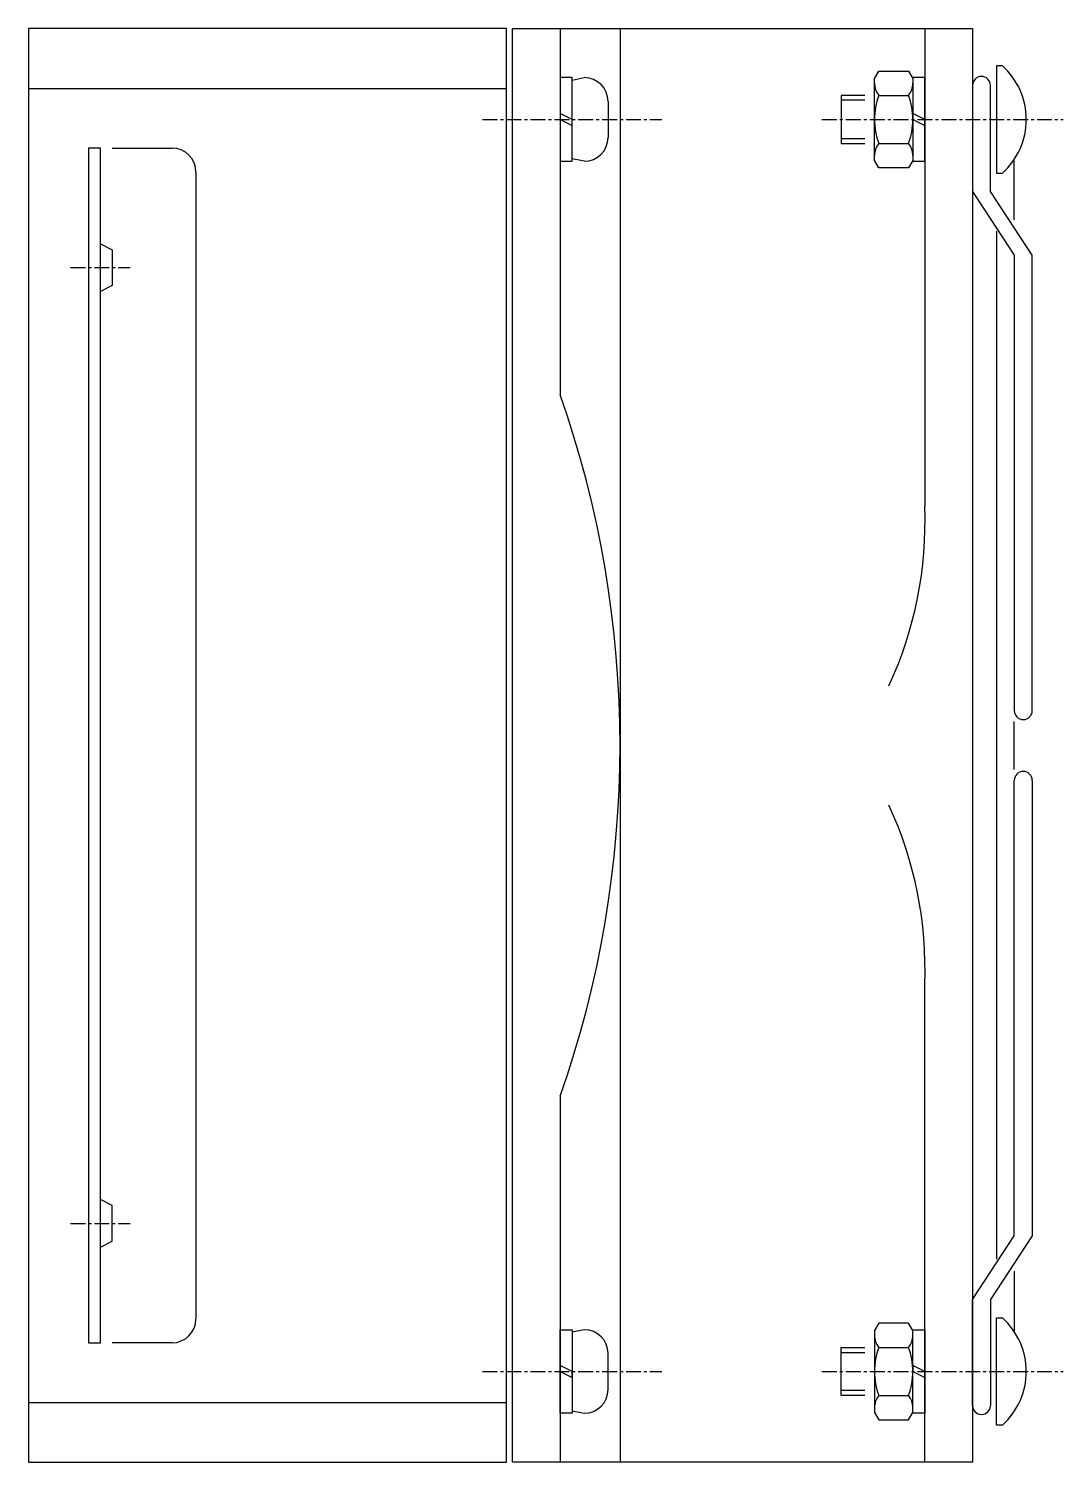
# Model space of a CAD drawing. Extents: x -49 to 460, y -37 to 269.
# Drawn here: x 175 to 261.6, y 10.3 to 130.3 of the extents above; entities that cross this region are included whole.
import ezdxf

# ---------------------------------------------------------------- set-up
doc = ezdxf.new("R2010")
doc.units = 0
doc.linetypes.add('CENTER', pattern=[2, 1.25, -0.25, 0.25, -0.25])
doc.layers.get('0').update_dxf_attribs({"linetype": 'CONTINUOUS'})

msp = doc.modelspace()

# ---------------------------------------------------------------- linework, layer by layer
at = {"color": 7}
for p, q in [((215.04, 130.34), (175.04, 130.34)), ((175.04, 130.34), (175.04, 10.34)), ((215.04, 10.34), (215.04, 130.34)), ((215.54, 10.34), (215.54, 130.34)), ((215.54, 130.34), (254.04, 130.34)), ((254.04, 130.34), (254.04, 10.34)), ((181.04, 120.34), (180.04, 120.34)), ((180.04, 120.34), (180.04, 20.34)), ((181.04, 20.34), (181.04, 120.34)), ((180.04, 20.34), (181.04, 20.34)), ((175.04, 10.34), (215.04, 10.34)), ((254.04, 10.34), (215.54, 10.34))]:
    msp.add_line(p, q, dxfattribs=at)
at = {"color": 3}
for p, q in [((219.54, 130.34), (219.54, 99.68)), ((224.54, 130.34), (224.54, 10.34)), ((250.04, 130.34), (250.04, 90.34)), ((256.54, 127.24), (256.04, 127.24)), ((256.04, 127.24), (256.04, 118.24)), ((220.54, 126.24), (219.54, 126.24)), ((219.54, 126.24), (219.54, 119.24)), ((220.54, 119.24), (220.54, 126.24)), ((220.54, 126.04), (221.54, 126.24)), ((220.54, 122.74), (220.54, 126.04)), ((245.84, 126.17), (246.19, 126.78)), ((245.84, 122.74), (245.84, 126.17)), ((246.19, 126.78), (248.69, 126.78)), ((248.69, 126.78), (249.04, 126.17)), ((250.04, 126.24), (249.04, 126.24)), ((249.04, 126.24), (249.04, 119.24)), ((249.04, 126.17), (249.04, 122.74)), ((250.04, 119.24), (250.04, 126.24)), ((175.04, 125.34), (215.04, 125.34)), ((254.04, 125.59), (254.04, 116.71)), ((255.54, 116.71), (255.54, 125.59)), ((223.54, 124.24), (223.54, 122.74)), ((245.04, 124.74), (243.04, 124.74)), ((243.04, 124.74), (243.04, 120.74)), ((245.04, 124.34), (243.04, 124.34)), ((243.04, 124.34), (243.04, 121.14)), ((246.18, 124.74), (248.7, 124.74)), ((220.54, 122.74), (219.54, 123.24)), ((219.54, 123.24), (219.54, 122.74)), ((219.54, 122.74), (220.54, 122.24)), ((220.54, 122.24), (220.54, 122.74)), ((220.54, 119.44), (220.54, 122.74)), ((223.54, 122.74), (223.54, 121.24)), ((245.84, 119.3), (245.84, 122.74)), ((250.04, 122.74), (249.04, 123.24)), ((249.04, 123.24), (249.04, 122.74)), ((249.04, 122.74), (250.04, 122.24)), ((249.04, 122.74), (249.04, 119.3)), ((250.04, 122.24), (250.04, 122.74)), ((182.04, 120.34), (187.04, 120.34)), ((243.04, 121.14), (245.04, 121.14)), ((243.04, 120.74), (245.04, 120.74)), ((246.18, 120.74), (248.7, 120.74)), ((219.54, 119.24), (220.54, 119.24)), ((221.54, 119.24), (220.54, 119.44)), ((246.19, 118.7), (245.84, 119.3)), ((249.04, 119.3), (248.69, 118.7)), ((249.04, 119.24), (250.04, 119.24)), ((257.54, 114.34), (257.54, 119.34)), ((189.04, 118.34), (189.04, 22.34)), ((248.69, 118.7), (246.19, 118.7)), ((256.04, 118.24), (256.54, 118.24)), ((254.04, 116.71), (257.54, 111.39)), ((259.04, 111.39), (255.54, 116.71)), ((256.04, 113.4), (256.04, 27.34)), ((181.04, 112.34), (182.04, 111.84)), ((182.04, 111.84), (182.04, 108.84)), ((257.54, 111.39), (257.54, 73.26)), ((259.04, 73.26), (259.04, 111.39)), ((182.04, 108.84), (181.04, 108.34)), ((257.54, 68.34), (257.54, 72.34)), ((257.54, 29.29), (257.54, 67.42)), ((259.04, 67.42), (259.04, 29.29)), ((250.04, 10.34), (250.04, 50.34)), ((219.54, 40.99), (219.54, 10.34)), ((182.04, 31.84), (181.04, 32.34)), ((182.04, 28.84), (182.04, 31.84)), ((181.04, 28.34), (182.04, 28.84)), ((254.04, 23.96), (257.54, 29.29)), ((259.04, 29.29), (255.54, 23.96)), ((257.54, 26.34), (257.54, 21.34)), ((254.04, 15.09), (254.04, 23.96)), ((255.54, 23.96), (255.54, 15.09)), ((246.19, 21.98), (245.84, 21.37)), ((248.69, 21.98), (246.19, 21.98)), ((249.04, 21.37), (248.69, 21.98)), ((256.04, 13.44), (256.04, 22.44)), ((256.04, 22.44), (256.54, 22.44)), ((219.54, 21.44), (220.54, 21.44)), ((219.54, 14.44), (219.54, 21.44)), ((221.54, 21.44), (220.54, 21.24)), ((220.54, 21.44), (220.54, 14.44)), ((220.54, 21.24), (220.54, 17.94)), ((245.84, 21.37), (245.84, 17.94)), ((249.04, 21.44), (250.04, 21.44)), ((249.04, 14.44), (249.04, 21.44)), ((249.04, 17.94), (249.04, 21.37)), ((250.04, 21.44), (250.04, 14.44)), ((187.04, 20.34), (182.04, 20.34)), ((223.54, 17.94), (223.54, 19.44)), ((243.04, 15.94), (243.04, 19.94)), ((243.04, 19.94), (245.04, 19.94)), ((243.04, 16.34), (243.04, 19.54)), ((243.04, 19.54), (245.04, 19.54)), ((246.18, 19.94), (248.7, 19.94)), ((220.54, 17.94), (219.54, 18.44)), ((219.54, 18.44), (219.54, 17.94)), ((250.04, 17.94), (249.04, 18.44)), ((249.04, 18.44), (249.04, 17.94)), ((219.54, 17.94), (220.54, 17.44)), ((220.54, 17.94), (220.54, 14.64)), ((220.54, 17.44), (220.54, 17.94)), ((223.54, 16.44), (223.54, 17.94)), ((245.84, 17.94), (245.84, 14.5)), ((249.04, 14.5), (249.04, 17.94)), ((249.04, 17.94), (250.04, 17.44)), ((250.04, 17.44), (250.04, 17.94)), ((245.04, 16.34), (243.04, 16.34)), ((245.04, 15.94), (243.04, 15.94)), ((246.18, 15.94), (248.7, 15.94)), ((175.04, 15.34), (215.04, 15.34)), ((220.54, 14.44), (219.54, 14.44)), ((220.54, 14.64), (221.54, 14.44)), ((245.84, 14.5), (246.19, 13.9)), ((248.69, 13.9), (249.04, 14.5)), ((250.04, 14.44), (249.04, 14.44)), ((246.19, 13.9), (248.69, 13.9)), ((256.54, 13.44), (256.04, 13.44))]:
    msp.add_line(p, q, dxfattribs=at)
at = {"color": 1, "linetype": 'CENTER'}
for p, q in [((213.04, 122.74), (228.04, 122.74)), ((241.44, 122.74), (261.64, 122.74)), ((178.54, 110.34), (183.54, 110.34)), ((178.54, 30.34), (183.54, 30.34)), ((213.04, 17.94), (228.04, 17.94)), ((241.44, 17.94), (261.64, 17.94))]:
    msp.add_line(p, q, dxfattribs=at)
at = {"color": 3}
for centre, radius, start, end in [((252.48, 122.74), 6.06, 312.075, 47.925), ((221.54, 124.24), 2, 0, 90), ((254.79, 125.59), 0.75, 0, 180), ((247.47, 125.77), 1.63, 180, 218.2655), ((247.41, 125.77), 1.63, 321.7345, 360), ((251.84, 122.74), 6, 160.3187, 180), ((243.04, 122.74), 6, 0, 19.6813), ((251.84, 122.74), 6, 180, 199.6813), ((243.04, 122.74), 6, 340.3187, 360), ((221.54, 121.24), 2, 270, 360), ((187.04, 118.34), 2, 0, 90), ((247.47, 119.71), 1.63, 141.7345, 180), ((247.41, 119.71), 1.63, 0, 38.2655), ((135.94, 70.34), 88.6, 340.6594, 19.3406), ((217.37, 89.07), 32.7, 335.162, 2.2181), ((258.29, 73.26), 0.75, 180, 0), ((258.29, 67.42), 0.75, 0, 180), ((217.37, 51.6), 32.7, 357.7819, 24.838), ((187.04, 22.34), 2, 270, 0), ((252.48, 17.94), 6.06, 312.075, 47.925), ((221.54, 19.44), 2, 0, 90), ((247.47, 20.97), 1.63, 180, 218.2655), ((247.41, 20.97), 1.63, 321.7345, 360), ((251.84, 17.94), 6, 160.3187, 180), ((243.04, 17.94), 6, 0, 19.6813), ((251.84, 17.94), 6, 180, 199.6813), ((243.04, 17.94), 6, 340.3187, 360), ((221.54, 16.44), 2, 270, 360), ((247.47, 14.91), 1.63, 141.7345, 180), ((247.41, 14.91), 1.63, 0, 38.2655), ((254.79, 15.09), 0.75, 180, 0)]:
    msp.add_arc(centre, radius, start, end, dxfattribs=at)

doc.saveas('drawing.dxf')
